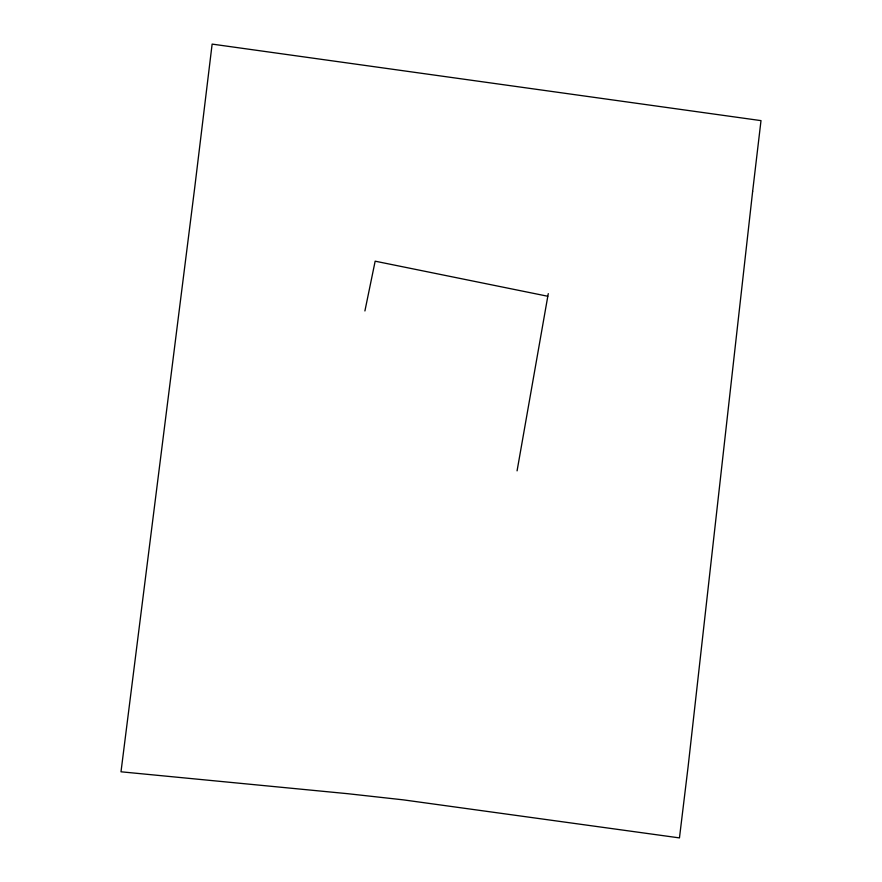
<?xml version="1.0" encoding="UTF-8"?>
<svg xmlns="http://www.w3.org/2000/svg" width="882" height="882" viewBox="0 0 882 882"><rect width="100%" height="100%" fill="white"/><g stroke="black" fill="none" stroke-linecap="round" stroke-linejoin="round"><path stroke-width="1.32" d="M517.072 470.856L548.273 293.64M364.905 310.96L375.159 261.182L547.755 296.253M752.644 191.372L688.081 766.899L679.46 837.9L403.283 799.853L347.651 793.69L120.999 771.794L194.735 187.502L212.132 44.1L761.001 120.625L752.644 191.372"/></g></svg>
